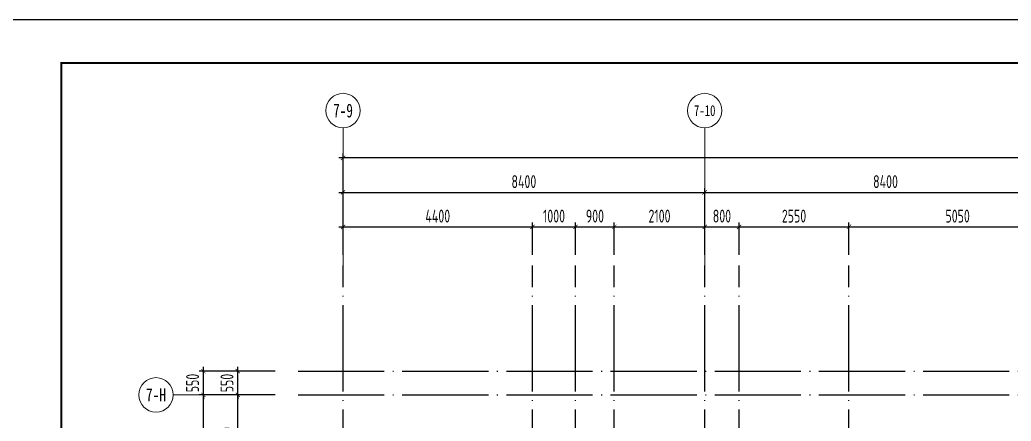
# Model space of a CAD drawing. Header units: millimetres. Extents: x -202076 to 1082610, y -439651 to 179350.
# Drawn here: x 418191 to 441216, y -362794 to -353478 of the extents above; entities that cross this region are included whole.
import ezdxf
from ezdxf.enums import TextEntityAlignment as Align

# ---------------------------------------------------------------- set-up
doc = ezdxf.new("R2010")
doc.units = ezdxf.units.MM
doc.header["$LTSCALE"] = 1000
doc.linetypes.add('DOTE', pattern=[2.42, 2, -0.2, 0.02, -0.2])
for name, color, linetype in [('02-TEXT_轴号', 7, 'Continuous'), ('A_AXIS-轴线', 36, 'DOTE'), ('AXIS_TEXT', 7, 'Continuous')]:
    doc.layers.add(name, color=color, linetype=linetype)
doc.layers.add('DIM', color=3, linetype='Continuous', lineweight=0)
doc.styles.add('_TCH_AXIS', font='STXIHEI.TTF', dxfattribs={"width": 0.75})
doc.styles.add('COMPLEX', font='COMPLEX')
doc.styles.add('TSSD_Dimension', font='tssdeng.shx', dxfattribs={"width": 0.7, "bigfont": 'hztxt.shx'})
doc.dimstyles.new('TSSD_100_100', dxfattribs={"dimtxt": 300, "dimasz": 100, "dimexe": 100, "dimexo": 250, "dimgap": 100, "dimtad": 1, "dimdec": 0, "dimzin": 0, "dimdsep": 46, "dimtxsty": 'TSSD_Dimension', "dimblk": 'ARCHTICK', "dimcen": 0, "dimdle": 100, "dimclrt": 7, "dimadec": 0, "dimazin": 0, "dimtfac": 1, "dimtdec": 0, "dimtix": 1, "dimtmove": 2, "dimatfit": 3, "dimfxl": 1, "dimtolj": 1, "dimtzin": 0, "dimarcsym": 0})

# ---------------------------------------------------------------- blocks, each defined once
blk = doc.blocks.new('_AXISO')
blk.add_circle((0, 0), 0.5)
at = {"layer": 'AXIS_TEXT', "style": 'COMPLEX', "width": 1.041667}
blk.add_attdef('A', text='', height=0.56, dxfattribs=at).set_placement((-0.25, -0.28), (0.25, -0.28), align=Align.FIT)
blk = doc.blocks.new('_ARCHTICK')
at = {"color": 0, "linetype": 'ByBlock', "const_width": 0.15}
blk.add_lwpolyline([(-0.5, -0.5), (0.5, 0.5)], dxfattribs=at)
blk = doc.blocks.new('*D2737')
at = {"layer": 'Defpoints', "color": 0, "transparency": 16777216}
for p in [(422453, -362184), (423574, -362184), (423574, -371784)]:
    blk.add_point(p, dxfattribs=at)
at = {"layer": 'DIM', "color": 0, "lineweight": -2, "transparency": 16777216}
for p, q in [((423324, -362184), (422353, -362184)), ((422453, -371884), (422453, -362084)), ((423324, -371784), (422353, -371784))]:
    blk.add_line(p, q, dxfattribs=at)
at = {"layer": 'DIM', "color": 0, "lineweight": -2, "transparency": 16777216, "xscale": 100, "yscale": 100, "zscale": 100}
for p, rotation in [((422453, -362184), 90), ((422453, -371784), 270)]:
    blk.add_blockref('_ARCHTICK', p, dxfattribs=dict(at, rotation=rotation))
at = {"layer": 'DIM', "color": 7, "transparency": 16777216, "insert": (422203, -366984), "char_height": 300, "attachment_point": 5, "rotation": 90, "style": 'TSSD_Dimension'}
blk.add_mtext('\\A1;9600', dxfattribs=at)
blk = doc.blocks.new('*D2738')
at = {"layer": 'Defpoints', "color": 0, "transparency": 16777216}
for p in [(422453, -361634), (423574, -361634), (423574, -362184)]:
    blk.add_point(p, dxfattribs=at)
at = {"layer": 'DIM', "color": 0, "lineweight": -2, "transparency": 16777216}
for p, q in [((423324, -361634), (422353, -361634)), ((422453, -361634), (422453, -361534)), ((422453, -362184), (422453, -361634)), ((423324, -362184), (422353, -362184)), ((422453, -362184), (422453, -362284))]:
    blk.add_line(p, q, dxfattribs=at)
at = {"layer": 'DIM', "color": 0, "lineweight": -2, "transparency": 16777216, "xscale": 100, "yscale": 100, "zscale": 100}
for p, rotation in [((422453, -361634), 270), ((422453, -362184), 90)]:
    blk.add_blockref('_ARCHTICK', p, dxfattribs=dict(at, rotation=rotation))
at = {"layer": 'DIM', "color": 7, "transparency": 16777216, "insert": (422203, -361909), "char_height": 300, "attachment_point": 5, "rotation": 90, "style": 'TSSD_Dimension'}
blk.add_mtext('\\A1;550', dxfattribs=at)
blk = doc.blocks.new('*D2745')
at = {"layer": 'Defpoints', "color": 0, "transparency": 16777216}
for p in [(434098, -357484), (425698, -359184), (434098, -359184)]:
    blk.add_point(p, dxfattribs=at)
at = {"layer": 'DIM', "color": 0, "lineweight": -2, "transparency": 16777216}
for p, q in [((425598, -357484), (434198, -357484)), ((425698, -358934), (425698, -357384)), ((434098, -358934), (434098, -357384))]:
    blk.add_line(p, q, dxfattribs=at)
at = {"layer": 'DIM', "color": 0, "lineweight": -2, "transparency": 16777216, "xscale": 100, "yscale": 100, "zscale": 100, "rotation": 180}
blk.add_blockref('_ARCHTICK', (425698, -357484), dxfattribs=at)
at = {"layer": 'DIM', "color": 0, "lineweight": -2, "transparency": 16777216, "xscale": 100, "yscale": 100, "zscale": 100}
blk.add_blockref('_ARCHTICK', (434098, -357484), dxfattribs=at)
at = {"layer": 'DIM', "color": 7, "transparency": 16777216, "insert": (429898, -357234), "char_height": 300, "attachment_point": 5, "style": 'TSSD_Dimension'}
blk.add_mtext('\\A1;8400', dxfattribs=at)
blk = doc.blocks.new('*D2746')
at = {"layer": 'Defpoints', "color": 0, "transparency": 16777216}
for p in [(442498, -357484), (434098, -359184), (442498, -359184)]:
    blk.add_point(p, dxfattribs=at)
at = {"layer": 'DIM', "color": 0, "lineweight": -2, "transparency": 16777216}
for p, q in [((433998, -357484), (442598, -357484)), ((434098, -358934), (434098, -357384)), ((442498, -358934), (442498, -357384))]:
    blk.add_line(p, q, dxfattribs=at)
at = {"layer": 'DIM', "color": 0, "lineweight": -2, "transparency": 16777216, "xscale": 100, "yscale": 100, "zscale": 100, "rotation": 180}
blk.add_blockref('_ARCHTICK', (434098, -357484), dxfattribs=at)
at = {"layer": 'DIM', "color": 0, "lineweight": -2, "transparency": 16777216, "xscale": 100, "yscale": 100, "zscale": 100}
blk.add_blockref('_ARCHTICK', (442498, -357484), dxfattribs=at)
at = {"layer": 'DIM', "color": 7, "transparency": 16777216, "insert": (438298, -357234), "char_height": 300, "attachment_point": 5, "style": 'TSSD_Dimension'}
blk.add_mtext('\\A1;8400', dxfattribs=at)
blk = doc.blocks.new('*D2748')
at = {"layer": 'Defpoints', "color": 0, "transparency": 16777216}
for p in [(431098, -358284), (430098, -359184), (431098, -359184)]:
    blk.add_point(p, dxfattribs=at)
at = {"layer": 'DIM', "color": 0, "lineweight": -2, "transparency": 16777216}
for p, q in [((430098, -358934), (430098, -358184)), ((431098, -358934), (431098, -358184)), ((429998, -358284), (431198, -358284))]:
    blk.add_line(p, q, dxfattribs=at)
at = {"layer": 'DIM', "color": 0, "lineweight": -2, "transparency": 16777216, "xscale": 100, "yscale": 100, "zscale": 100, "rotation": 180}
blk.add_blockref('_ARCHTICK', (430098, -358284), dxfattribs=at)
at = {"layer": 'DIM', "color": 0, "lineweight": -2, "transparency": 16777216, "xscale": 100, "yscale": 100, "zscale": 100}
blk.add_blockref('_ARCHTICK', (431098, -358284), dxfattribs=at)
at = {"layer": 'DIM', "color": 7, "transparency": 16777216, "insert": (430598, -358034), "char_height": 300, "attachment_point": 5, "style": 'TSSD_Dimension'}
blk.add_mtext('\\A1;1000', dxfattribs=at)
blk = doc.blocks.new('*D2749')
at = {"layer": 'Defpoints', "color": 0, "transparency": 16777216}
for p in [(431998, -358284), (431098, -359184), (431998, -359184)]:
    blk.add_point(p, dxfattribs=at)
at = {"layer": 'DIM', "color": 0, "lineweight": -2, "transparency": 16777216}
for p, q in [((431098, -358934), (431098, -358184)), ((431998, -358934), (431998, -358184)), ((430998, -358284), (432098, -358284))]:
    blk.add_line(p, q, dxfattribs=at)
at = {"layer": 'DIM', "color": 0, "lineweight": -2, "transparency": 16777216, "xscale": 100, "yscale": 100, "zscale": 100, "rotation": 180}
blk.add_blockref('_ARCHTICK', (431098, -358284), dxfattribs=at)
at = {"layer": 'DIM', "color": 0, "lineweight": -2, "transparency": 16777216, "xscale": 100, "yscale": 100, "zscale": 100}
blk.add_blockref('_ARCHTICK', (431998, -358284), dxfattribs=at)
at = {"layer": 'DIM', "color": 7, "transparency": 16777216, "insert": (431548, -358034), "char_height": 300, "attachment_point": 5, "style": 'TSSD_Dimension'}
blk.add_mtext('\\A1;900', dxfattribs=at)
blk = doc.blocks.new('*D2750')
at = {"layer": 'Defpoints', "color": 0, "transparency": 16777216}
for p in [(434898, -358284), (434098, -359184), (434898, -359184)]:
    blk.add_point(p, dxfattribs=at)
at = {"layer": 'DIM', "color": 0, "lineweight": -2, "transparency": 16777216}
for p, q in [((434098, -358934), (434098, -358184)), ((434898, -358934), (434898, -358184)), ((433998, -358284), (434998, -358284))]:
    blk.add_line(p, q, dxfattribs=at)
at = {"layer": 'DIM', "color": 0, "lineweight": -2, "transparency": 16777216, "xscale": 100, "yscale": 100, "zscale": 100, "rotation": 180}
blk.add_blockref('_ARCHTICK', (434098, -358284), dxfattribs=at)
at = {"layer": 'DIM', "color": 0, "lineweight": -2, "transparency": 16777216, "xscale": 100, "yscale": 100, "zscale": 100}
blk.add_blockref('_ARCHTICK', (434898, -358284), dxfattribs=at)
at = {"layer": 'DIM', "color": 7, "transparency": 16777216, "insert": (434498, -358034), "char_height": 300, "attachment_point": 5, "style": 'TSSD_Dimension'}
blk.add_mtext('\\A1;800', dxfattribs=at)
blk = doc.blocks.new('*D2751')
at = {"layer": 'Defpoints', "color": 0, "transparency": 16777216}
for p in [(442498, -358284), (437448, -359184), (442498, -359184)]:
    blk.add_point(p, dxfattribs=at)
at = {"layer": 'DIM', "color": 0, "lineweight": -2, "transparency": 16777216}
for p, q in [((437448, -358934), (437448, -358184)), ((442498, -358934), (442498, -358184)), ((437348, -358284), (442598, -358284))]:
    blk.add_line(p, q, dxfattribs=at)
at = {"layer": 'DIM', "color": 0, "lineweight": -2, "transparency": 16777216, "xscale": 100, "yscale": 100, "zscale": 100, "rotation": 180}
blk.add_blockref('_ARCHTICK', (437448, -358284), dxfattribs=at)
at = {"layer": 'DIM', "color": 0, "lineweight": -2, "transparency": 16777216, "xscale": 100, "yscale": 100, "zscale": 100}
blk.add_blockref('_ARCHTICK', (442498, -358284), dxfattribs=at)
at = {"layer": 'DIM', "color": 7, "transparency": 16777216, "insert": (439973, -358034), "char_height": 300, "attachment_point": 5, "style": 'TSSD_Dimension'}
blk.add_mtext('\\A1;5050', dxfattribs=at)
blk = doc.blocks.new('*D2753')
at = {"layer": 'Defpoints', "color": 0, "transparency": 16777216}
for p in [(434098, -358284), (431998, -359184), (434098, -359184)]:
    blk.add_point(p, dxfattribs=at)
at = {"layer": 'DIM', "color": 0, "lineweight": -2, "transparency": 16777216}
for p, q in [((431998, -358934), (431998, -358184)), ((434098, -358934), (434098, -358184)), ((431898, -358284), (434198, -358284))]:
    blk.add_line(p, q, dxfattribs=at)
at = {"layer": 'DIM', "color": 0, "lineweight": -2, "transparency": 16777216, "xscale": 100, "yscale": 100, "zscale": 100, "rotation": 180}
blk.add_blockref('_ARCHTICK', (431998, -358284), dxfattribs=at)
at = {"layer": 'DIM', "color": 0, "lineweight": -2, "transparency": 16777216, "xscale": 100, "yscale": 100, "zscale": 100}
blk.add_blockref('_ARCHTICK', (434098, -358284), dxfattribs=at)
at = {"layer": 'DIM', "color": 7, "transparency": 16777216, "insert": (433048, -358034), "char_height": 300, "attachment_point": 5, "style": 'TSSD_Dimension'}
blk.add_mtext('\\A1;2100', dxfattribs=at)
blk = doc.blocks.new('*D2754')
at = {"layer": 'Defpoints', "color": 0, "transparency": 16777216}
for p in [(437448, -358284), (434898, -359184), (437448, -359184)]:
    blk.add_point(p, dxfattribs=at)
at = {"layer": 'DIM', "color": 0, "lineweight": -2, "transparency": 16777216}
for p, q in [((434898, -358934), (434898, -358184)), ((437448, -358934), (437448, -358184)), ((434798, -358284), (437548, -358284))]:
    blk.add_line(p, q, dxfattribs=at)
at = {"layer": 'DIM', "color": 0, "lineweight": -2, "transparency": 16777216, "xscale": 100, "yscale": 100, "zscale": 100, "rotation": 180}
blk.add_blockref('_ARCHTICK', (434898, -358284), dxfattribs=at)
at = {"layer": 'DIM', "color": 0, "lineweight": -2, "transparency": 16777216, "xscale": 100, "yscale": 100, "zscale": 100}
blk.add_blockref('_ARCHTICK', (437448, -358284), dxfattribs=at)
at = {"layer": 'DIM', "color": 7, "transparency": 16777216, "insert": (436173, -358034), "char_height": 300, "attachment_point": 5, "style": 'TSSD_Dimension'}
blk.add_mtext('\\A1;2550', dxfattribs=at)
blk = doc.blocks.new('图框-A1')
for points, const_width in [([(0, 0), (841, 0), (841, 594), (0, 594)], 0.05), ([(766, 584), (25, 584), (25, 10), (766, 10)], 0.5)]:
    blk.add_lwpolyline(points, close=True, dxfattribs=dict(const_width=const_width))
blk = doc.blocks.new('*D2762')
at = {"layer": 'Defpoints', "color": 0, "transparency": 16777216}
for p in [(425698, -356684), (425698, -359184), (460348, -359184)]:
    blk.add_point(p, dxfattribs=at)
at = {"layer": 'DIM', "color": 0, "lineweight": -2, "transparency": 16777216}
for p, q in [((425698, -358934), (425698, -356584)), ((460348, -358934), (460348, -356584)), ((460448, -356684), (425598, -356684))]:
    blk.add_line(p, q, dxfattribs=at)
at = {"layer": 'DIM', "color": 0, "lineweight": -2, "transparency": 16777216, "xscale": 100, "yscale": 100, "zscale": 100, "rotation": 180}
blk.add_blockref('_ARCHTICK', (425698, -356684), dxfattribs=at)
at = {"layer": 'DIM', "color": 0, "lineweight": -2, "transparency": 16777216, "xscale": 100, "yscale": 100, "zscale": 100}
blk.add_blockref('_ARCHTICK', (460348, -356684), dxfattribs=at)
at = {"layer": 'DIM', "color": 7, "transparency": 16777216, "insert": (443023, -356434), "char_height": 300, "attachment_point": 5, "style": 'TSSD_Dimension'}
blk.add_mtext('\\A1;34650', dxfattribs=at)
blk = doc.blocks.new('*D2775')
at = {"layer": 'Defpoints', "color": 0, "transparency": 16777216}
for p in [(423253, -362184), (424374, -362184), (424374, -364234)]:
    blk.add_point(p, dxfattribs=at)
at = {"layer": 'DIM', "color": 0, "lineweight": -2, "transparency": 16777216}
for p, q in [((424124, -362184), (423153, -362184)), ((423253, -364334), (423253, -362084)), ((424124, -364234), (423153, -364234))]:
    blk.add_line(p, q, dxfattribs=at)
at = {"layer": 'DIM', "color": 0, "lineweight": -2, "transparency": 16777216, "xscale": 100, "yscale": 100, "zscale": 100}
for p, rotation in [((423253, -362184), 90), ((423253, -364234), 270)]:
    blk.add_blockref('_ARCHTICK', p, dxfattribs=dict(at, rotation=rotation))
at = {"layer": 'DIM', "color": 7, "transparency": 16777216, "insert": (423003, -363209), "char_height": 300, "attachment_point": 5, "rotation": 90, "style": 'TSSD_Dimension'}
blk.add_mtext('\\A1;2050', dxfattribs=at)
blk = doc.blocks.new('*D2776')
at = {"layer": 'Defpoints', "color": 0, "transparency": 16777216}
for p in [(423253, -361634), (424374, -361634), (424374, -362184)]:
    blk.add_point(p, dxfattribs=at)
at = {"layer": 'DIM', "color": 0, "lineweight": -2, "transparency": 16777216}
for p, q in [((424124, -361634), (423153, -361634)), ((423253, -361634), (423253, -361534)), ((423253, -362184), (423253, -361634)), ((424124, -362184), (423153, -362184)), ((423253, -362184), (423253, -362284))]:
    blk.add_line(p, q, dxfattribs=at)
at = {"layer": 'DIM', "color": 0, "lineweight": -2, "transparency": 16777216, "xscale": 100, "yscale": 100, "zscale": 100}
for p, rotation in [((423253, -361634), 270), ((423253, -362184), 90)]:
    blk.add_blockref('_ARCHTICK', p, dxfattribs=dict(at, rotation=rotation))
at = {"layer": 'DIM', "color": 7, "transparency": 16777216, "insert": (423003, -361909), "char_height": 300, "attachment_point": 5, "rotation": 90, "style": 'TSSD_Dimension'}
blk.add_mtext('\\A1;550', dxfattribs=at)
blk = doc.blocks.new('*D2782')
at = {"layer": 'Defpoints', "color": 0, "transparency": 16777216}
for p in [(430098, -358284), (425698, -359184), (430098, -359184)]:
    blk.add_point(p, dxfattribs=at)
at = {"layer": 'DIM', "color": 0, "lineweight": -2, "transparency": 16777216}
for p, q in [((425698, -358934), (425698, -358184)), ((430098, -358934), (430098, -358184)), ((425598, -358284), (430198, -358284))]:
    blk.add_line(p, q, dxfattribs=at)
at = {"layer": 'DIM', "color": 0, "lineweight": -2, "transparency": 16777216, "xscale": 100, "yscale": 100, "zscale": 100, "rotation": 180}
blk.add_blockref('_ARCHTICK', (425698, -358284), dxfattribs=at)
at = {"layer": 'DIM', "color": 0, "lineweight": -2, "transparency": 16777216, "xscale": 100, "yscale": 100, "zscale": 100}
blk.add_blockref('_ARCHTICK', (430098, -358284), dxfattribs=at)
at = {"layer": 'DIM', "color": 7, "transparency": 16777216, "insert": (427898, -358034), "char_height": 300, "attachment_point": 5, "style": 'TSSD_Dimension'}
blk.add_mtext('\\A1;4400', dxfattribs=at)

msp = doc.modelspace()

# ---------------------------------------------------------------- linework, layer by layer
msp.add_lwpolyline([(500752.8, -412881), (500752.8, -353481), (416652.8, -353481), (416652.8, -412881)], close=True)
at = {"layer": 'A_AXIS-轴线'}
for p, q in [((425697.6, -371784.3), (425697.6, -359184.3)), ((430097.6, -371784.3), (430097.6, -359184.3)), ((431097.6, -371784.3), (431097.6, -359184.3)), ((431997.6, -371784.3), (431997.6, -359184.3)), ((434097.6, -371784.3), (434097.6, -359184.3)), ((434897.6, -371784.3), (434897.6, -359184.3)), ((437447.6, -371784.3), (437447.6, -359184.3)), ((424652.8, -361634.3), (461977.8, -361634.3)), ((424652.8, -362184.3), (463766.2, -362184.3))]:
    msp.add_line(p, q, dxfattribs=at)
at = {"layer": 'DIM'}
for p, q in [((425697.6, -359184.3), (425697.6, -355984.3)), ((434097.6, -359184.3), (434097.6, -355984.3)), ((423574.4, -362184.3), (421752.8, -362184.3))]:
    msp.add_line(p, q, dxfattribs=at)

# ---------------------------------------------------------------- block references
at = {"xscale": 100, "yscale": 100, "zscale": 100}
msp.add_blockref('图框-A1', (416652.8, -412881), dxfattribs=at)
at = {"layer": 'DIM'}
ref = msp.add_blockref('_AXISO', (425697.6, -355584.3), dxfattribs=dict(at, xscale=800, yscale=800, zscale=800))
ref.add_attrib('A', '7-9', dxfattribs={"layer": '02-TEXT_轴号', "height": 320.57, "style": '_TCH_AXIS', "width": 0.743037}).set_placement((425468.1, -355744.6), (425927.2, -355744.6), align=Align.FIT)
ref = msp.add_blockref('_AXISO', (434097.6, -355584.3), dxfattribs=dict(at, xscale=800, yscale=800, zscale=800))
ref.add_attrib('A', '7-10', dxfattribs={"layer": '02-TEXT_轴号', "height": 252.11, "style": '_TCH_AXIS', "width": 0.743037}).set_placement((433847.6, -355710.4), (434347.7, -355710.4), align=Align.FIT)
ref = msp.add_blockref('_AXISO', (421352.8, -362184.3), dxfattribs=dict(at, xscale=800, yscale=800, zscale=800))
ref.add_attrib('A', '7-H', dxfattribs={"layer": '02-TEXT_轴号', "height": 302.12, "style": '_TCH_AXIS', "width": 0.743037}).set_placement((421117, -362335.4), (421588.5, -362335.4), align=Align.FIT)

# ---------------------------------------------------------------- dimensions: what is measured, and where the dimension line sits
for base, p1, p2, picture, middle in [((425697.6, -356684.3), (460347.6, -359184.3), (425697.6, -359184.3), '*D2762', (443022.6, -356434.3)), ((434097.6, -357484.3), (425697.6, -359184.3), (434097.6, -359184.3), '*D2745', (429897.6, -357234.3)), ((442497.6, -357484.3), (434097.6, -359184.3), (442497.6, -359184.3), '*D2746', (438297.6, -357234.3)), ((430097.6, -358284.3), (425697.6, -359184.3), (430097.6, -359184.3), '*D2782', (427897.6, -358034.3)), ((431097.6, -358284.3), (430097.6, -359184.3), (431097.6, -359184.3), '*D2748', (430597.6, -358034.3)), ((431997.6, -358284.3), (431097.6, -359184.3), (431997.6, -359184.3), '*D2749', (431547.6, -358034.3)), ((434097.6, -358284.3), (431997.6, -359184.3), (434097.6, -359184.3), '*D2753', (433047.6, -358034.3)), ((434897.6, -358284.3), (434097.6, -359184.3), (434897.6, -359184.3), '*D2750', (434497.6, -358034.3)), ((437447.6, -358284.3), (434897.6, -359184.3), (437447.6, -359184.3), '*D2754', (436172.6, -358034.3)), ((442497.6, -358284.3), (437447.6, -359184.3), (442497.6, -359184.3), '*D2751', (439972.6, -358034.3))]:
    dim = msp.add_linear_dim(base=base, p1=p1, p2=p2, dimstyle='TSSD_100_100', dxfattribs=at)
    dim.commit()
    dim.dimension.update_dxf_attribs({"geometry": picture, "text_midpoint": middle})
for base, p1, p2, picture, middle in [((422452.8, -361634.3), (423574.4, -362184.3), (423574.4, -361634.3), '*D2738', (422202.8, -361909.3)), ((423252.8, -361634.3), (424374.4, -362184.3), (424374.4, -361634.3), '*D2776', (423002.8, -361909.3)), ((422452.8, -362184.3), (423574.4, -371784.3), (423574.4, -362184.3), '*D2737', (422202.8, -366984.3)), ((423252.8, -362184.3), (424374.4, -364234.3), (424374.4, -362184.3), '*D2775', (423002.8, -363209.3))]:
    dim = msp.add_linear_dim(base=base, p1=p1, p2=p2, angle=90, dimstyle='TSSD_100_100', dxfattribs=at)
    dim.commit()
    dim.dimension.update_dxf_attribs({"geometry": picture, "text_midpoint": middle})

doc.saveas('drawing.dxf')
